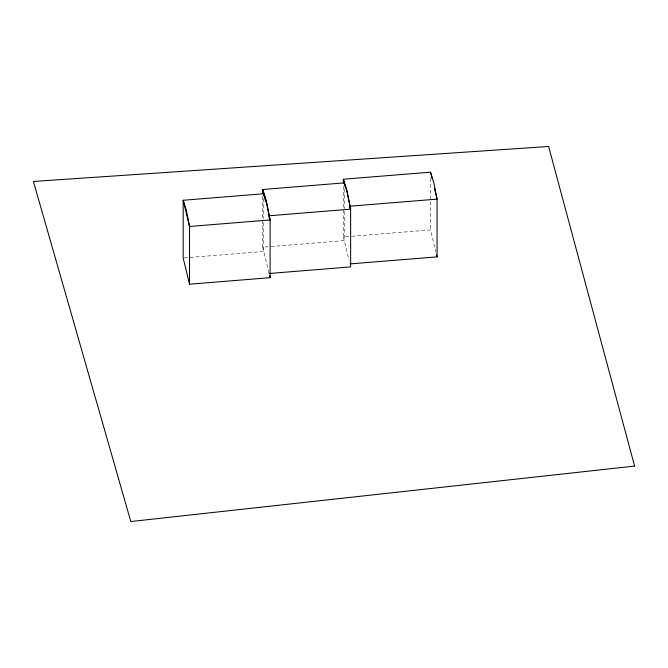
<?xml version="1.0" encoding="UTF-8"?>
<svg xmlns="http://www.w3.org/2000/svg" width="668" height="668" viewBox="0 0 668 668"><rect width="100%" height="100%" fill="white"/><g stroke="black" fill="none" stroke-linecap="round" stroke-linejoin="round"><path stroke-width="0.5" stroke-dasharray="3.34 2.5" d="M343.36 186.439L343.36 236.948L350.625 236.363M351.66 236.28L430.526 229.901L435.862 251.869M262.724 220.407L262.724 247.21L344.245 240.614L344.245 209.685M184.209 257.915L263.76 251.477L263.76 222.611M343.36 236.948L348.921 259.86M262.724 247.21L269.104 273.496M430.526 178.356L430.526 229.901M344.245 189.069L344.245 208.658M263.76 198.897L263.76 218.486M262.724 196.693L262.724 219.38"/><path stroke-width="1" d="M349.907 263.918L437.072 256.863L437.072 199.131L433.799 182.564L430.526 172.169L343.36 179.224L343.36 183.341M263.76 193.745L183.182 200.266L183.182 257.998L189.537 284.201L270.123 277.679L270.123 219.947L266.941 203.757L263.76 193.745L263.76 195.808M345.439 187.791L343.36 179.224L346.634 189.612L350.633 209.167L347.076 191.449L344.245 182.882L262.724 189.478L265.555 198.045L269.104 215.764L350.633 209.167L350.633 266.899L269.104 273.496M430.526 172.169L432.163 178.907M434.501 188.543L437.072 199.131L349.907 206.187L349.907 208.249M436.588 254.867L437.072 256.863M265.714 201.811L262.724 189.478L262.724 193.603M268.895 214.904L270.123 219.947L189.537 226.469L183.182 200.266L186.355 210.278L189.537 226.469L189.537 284.201M269.63 275.659L270.123 277.679M269.104 215.764L269.104 217.826M634.6 466.072L130.811 521.524L33.4 181.454L548.612 146.476L634.6 466.072"/></g></svg>
